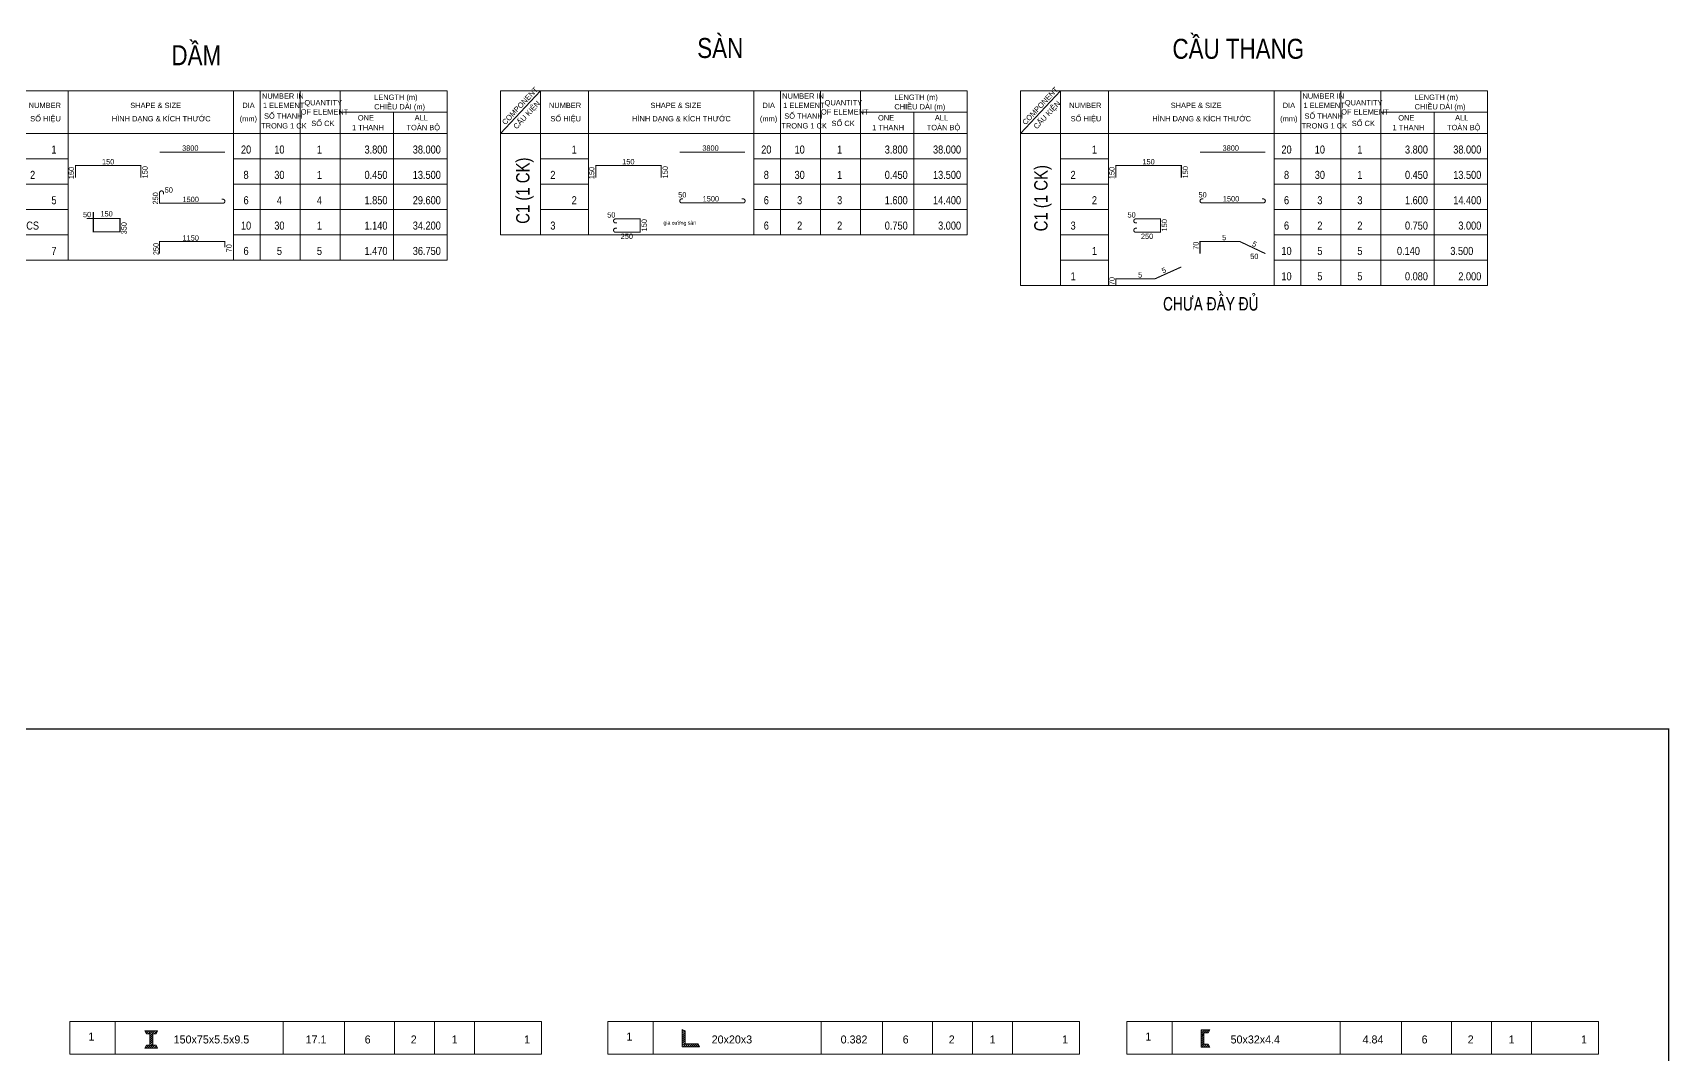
# Model space of a CAD drawing. Header units: millimetres. Extents: x 925681 to 1410834, y 71669 to 296428.
# Drawn here: x 1226654 to 1287997, y 216290 to 254568 of the extents above; entities that cross this region are included whole.
import ezdxf
from ezdxf.enums import TextEntityAlignment as Align

# ---------------------------------------------------------------- set-up
doc = ezdxf.new("R2010")
doc.units = ezdxf.units.MM
doc.header["$LTSCALE"] = 100
for name, color, linetype, lineweight in [('Ap0001_Statistic', 161, 'Continuous', 15), ('Ap0203_T', 243, 'Continuous', 35), ('Ap0310_PSS', 130, 'Continuous', 18), ('Ap0311_H', 8, 'Continuous', 15), ('Ap0314_Kh', 253, 'Continuous', 15), ('Ap0315_FL', 145, 'Continuous', 13)]:
    doc.layers.add(name, color=color, linetype=linetype, lineweight=lineweight)
doc.layers.add('THONGKE', color=161, linetype='Continuous')
doc.styles.add('Ap_text ghi chu', font='1.shx', dxfattribs={"width": 0.8, "height": 250})
doc.styles.add('Ap_text tieu de', font='')
doc.styles.add('Ap_Vni-helve', font='', dxfattribs={"width": 0.8, "height": 1})
doc.styles.add('RomanS', font='1.shx')
doc.styles.add('VN', font='')
doc.styles.get('Ap_text tieu de').set_extended_font_data('VNI-Helve-Condense')
doc.styles.get('Ap_Vni-helve').set_extended_font_data('VNI-Helve')
doc.styles.get('VN').set_extended_font_data('VNI-Helve-Condense')

# ---------------------------------------------------------------- blocks, each defined once
blk = doc.blocks.new('*U974')
at = {"const_width": 40}
blk.add_lwpolyline([(6725, -700), (9175, -700)], dxfattribs=at)
at = {"layer": 'Ap0310_PSS'}
for p, q in [((0, 0), (0, -950)), ((1500, -950), (1500, 0)), ((1500, 0), (1500, -950)), ((3300, -950), (3300, 0)), ((9500, -950), (9500, 0)), ((10500, -950), (10500, 0)), ((12000, -950), (12000, 0)), ((13500, -950), (13500, 0)), ((15500, -950), (15500, 0)), ((17500, 0), (17500, -950))]:
    blk.add_line(p, q, dxfattribs=at)
at = {"layer": 'Ap0311_H'}
for p, q in [((1500, -950), (3300, -950)), ((9500, -950), (17500, -950))]:
    blk.add_line(p, q, dxfattribs=at)
at = {"style": 'VN'}
blk.add_attdef('SHT', text='', height=300, dxfattribs=at).set_placement((2768, -750), align=Align.CENTER)
at = {"style": 'RomanS', "flags": 8}
blk.add_attdef('D1', text='', height=200, rotation=360, dxfattribs=at).set_placement((7877, -545), align=Align.MIDDLE)
at = {"style": 'VN', "flags": 8}
for tag, p in [('PHI', (9968, -750)), ('SOTHANH', (11218, -750)), ('TST', (12718, -750))]:
    blk.add_attdef(tag, text='', height=300, dxfattribs=at).set_placement(p, align=Align.CENTER)
for tag, p in [('L', (15268, -750)), ('LTONG', (17268, -750))]:
    blk.add_attdef(tag, text='', height=300, dxfattribs=at).set_placement(p, align=Align.RIGHT)
blk = doc.blocks.new('*U989')
at = {"const_width": 40}
blk.add_lwpolyline([(6025, -700), (6025, -250), (3575, -250), (3575, -700)], dxfattribs=at)
at = {"layer": 'Ap0310_PSS'}
for p, q in [((0, 0), (0, -950)), ((1500, -950), (1500, 0)), ((1500, 0), (1500, -950)), ((3300, -950), (3300, 0)), ((9500, -950), (9500, 0)), ((10500, -950), (10500, 0)), ((12000, -950), (12000, 0)), ((13500, -950), (13500, 0)), ((15500, -950), (15500, 0)), ((17500, 0), (17500, -950))]:
    blk.add_line(p, q, dxfattribs=at)
at = {"layer": 'Ap0311_H'}
for p, q in [((1500, -950), (3300, -950)), ((9500, -950), (17500, -950))]:
    blk.add_line(p, q, dxfattribs=at)
at = {"style": 'VN'}
blk.add_attdef('SHT', text='', height=300, dxfattribs=at).set_placement((1968, -750), align=Align.CENTER)
at = {"style": 'RomanS'}
for tag, p in [('D1', (3420, -529)), ('D3', (6179, -500))]:
    blk.add_attdef(tag, text='', height=200, rotation=90, dxfattribs=at).set_placement(p, align=Align.MIDDLE)
blk.add_attdef('D2', text='', height=200, dxfattribs=at).set_placement((4798, -107), align=Align.MIDDLE)
at = {"style": 'VN', "flags": 8}
for tag, p in [('PHI', (9968, -750)), ('SOTHANH', (11218, -750)), ('TST', (12718, -750))]:
    blk.add_attdef(tag, text='', height=300, dxfattribs=at).set_placement(p, align=Align.CENTER)
for tag, p in [('L', (15268, -750)), ('LTONG', (17268, -750))]:
    blk.add_attdef(tag, text='', height=300, dxfattribs=at).set_placement(p, align=Align.RIGHT)
blk = doc.blocks.new('TENCOT')
at = {"layer": 'THONGKE', "color": 2, "style": 'Ap_Vni-helve', "width": 0.8, "flags": 8}
blk.add_attdef('TEXTCOLUMN', text='', height=500, rotation=90, dxfattribs=at).set_placement((4465, -1423), align=Align.CENTER)
blk = doc.blocks.new('*U972')
at = {"const_width": 40}
blk.add_lwpolyline([(6850, -550), (6800, -550, 1), (6800, -700), (9100, -700, 1), (9100, -550), (9050, -550)], format="xyb", dxfattribs=at)
at = {"layer": 'Ap0310_PSS'}
for p, q in [((0, 0), (0, -950)), ((1500, -950), (1500, 0)), ((1500, 0), (1500, -950)), ((3300, -950), (3300, 0)), ((9500, -950), (9500, 0)), ((10500, -950), (10500, 0)), ((12000, -950), (12000, 0)), ((13500, -950), (13500, 0)), ((15500, -950), (15500, 0)), ((17500, 0), (17500, -950))]:
    blk.add_line(p, q, dxfattribs=at)
at = {"layer": 'Ap0311_H'}
for p, q in [((1500, -950), (3300, -950)), ((9500, -950), (17500, -950))]:
    blk.add_line(p, q, dxfattribs=at)
at = {"style": 'VN'}
blk.add_attdef('SHT', text='', height=300, dxfattribs=at).set_placement((2768, -750), align=Align.CENTER)
at = {"style": 'RomanS'}
for tag, p in [('M', (6821, -395)), ('D1', (7890, -545))]:
    blk.add_attdef(tag, text='', height=200, rotation=360, dxfattribs=at).set_placement(p, align=Align.MIDDLE)
at = {"style": 'VN', "flags": 8}
for tag, p in [('PHI', (9968, -750)), ('SOTHANH', (11218, -750)), ('TST', (12718, -750))]:
    blk.add_attdef(tag, text='', height=300, dxfattribs=at).set_placement(p, align=Align.CENTER)
for tag, p in [('L', (15268, -750)), ('LTONG', (17268, -750))]:
    blk.add_attdef(tag, text='', height=300, dxfattribs=at).set_placement(p, align=Align.RIGHT)
blk = doc.blocks.new('*U1000')
at = {"const_width": 40}
blk.add_lwpolyline([(4368, -700), (4318, -700, 1), (4318, -850), (5243, -850), (5243, -350), (4318, -350, 1), (4318, -500), (4368, -500)], format="xyb", dxfattribs=at)
at = {"layer": 'Ap0310_PSS'}
for p, q in [((0, 0), (0, -950)), ((1500, -950), (1500, 0)), ((1500, 0), (1500, -950)), ((3300, -950), (3300, 0)), ((9500, -950), (9500, 0)), ((10500, -950), (10500, 0)), ((12000, -950), (12000, 0)), ((13500, -950), (13500, 0)), ((15500, -950), (15500, 0)), ((17500, 0), (17500, -950))]:
    blk.add_line(p, q, dxfattribs=at)
at = {"layer": 'Ap0311_H'}
for p, q in [((1500, -950), (3300, -950)), ((9500, -950), (17500, -950))]:
    blk.add_line(p, q, dxfattribs=at)
at = {"style": 'VN'}
blk.add_attdef('SHT', text='', height=300, dxfattribs=at).set_placement((1968, -750), align=Align.CENTER)
at = {"style": 'RomanS'}
blk.add_attdef('M', text='', height=200, dxfattribs=at).set_placement((4314, -300), align=Align.RIGHT)
at = {"style": 'RomanS', "flags": 1}
blk.add_attdef('F1', text='', height=200, dxfattribs=at).set_placement((4741, -202), align=Align.MIDDLE)
at = {"style": 'RomanS'}
blk.add_attdef('D2', text='', height=200, rotation=90, dxfattribs=at).set_placement((5391, -586), align=Align.MIDDLE)
at = {"style": 'VN', "flags": 8}
for tag, p in [('PHI', (9968, -750)), ('SOTHANH', (11218, -750)), ('TST', (12718, -750))]:
    blk.add_attdef(tag, text='', height=300, dxfattribs=at).set_placement(p, align=Align.CENTER)
for tag, p in [('L', (15268, -750)), ('LTONG', (17268, -750))]:
    blk.add_attdef(tag, text='', height=300, dxfattribs=at).set_placement(p, align=Align.RIGHT)
at = {"style": 'RomanS'}
blk.add_attdef('D1', text='', height=200, dxfattribs=at).set_placement((4741, -1001), align=Align.MIDDLE)
blk = doc.blocks.new('*U976')
blk.add_lwpolyline([(6875, -375, 40, 40, 0), (6875, -325, 40, 40, 1), (6725, -325, 40, 40, 0), (6725, -713, 40, 40, 0), (9050, -713, 40, 40, 0), (9100, -713, 40, 40, 1), (9100, -563, 40, 40, 0), (9050, -563, 0, 0, 0)], format="xyseb")
at = {"layer": 'Ap0310_PSS'}
for p, q in [((0, 0), (0, -950)), ((1500, -950), (1500, 0)), ((1500, 0), (1500, -950)), ((3300, -950), (3300, 0)), ((9500, -950), (9500, 0)), ((10500, -950), (10500, 0)), ((12000, -950), (12000, 0)), ((13500, -950), (13500, 0)), ((15500, -950), (15500, 0)), ((17500, 0), (17500, -950))]:
    blk.add_line(p, q, dxfattribs=at)
at = {"layer": 'Ap0311_H'}
for p, q in [((1500, -950), (3300, -950)), ((9500, -950), (17500, -950))]:
    blk.add_line(p, q, dxfattribs=at)
at = {"style": 'VN'}
blk.add_attdef('SHT', text='', height=300, dxfattribs=at).set_placement((2768, -750), align=Align.CENTER)
at = {"style": 'RomanS'}
blk.add_attdef('D1', text='', height=200, rotation=90, dxfattribs=at).set_placement((6572, -529), align=Align.MIDDLE)
for tag, p in [('M', (7071, -217)), ('D2', (7893, -569))]:
    blk.add_attdef(tag, text='', height=200, dxfattribs=at).set_placement(p, align=Align.MIDDLE)
at = {"style": 'VN', "flags": 8}
for tag, p in [('PHI', (9968, -750)), ('SOTHANH', (11218, -750)), ('TST', (12718, -750))]:
    blk.add_attdef(tag, text='', height=300, dxfattribs=at).set_placement(p, align=Align.CENTER)
for tag, p in [('L', (15268, -750)), ('LTONG', (17268, -750))]:
    blk.add_attdef(tag, text='', height=300, dxfattribs=at).set_placement(p, align=Align.RIGHT)
blk = doc.blocks.new('*U999')
at = {"const_width": 40}
blk.add_lwpolyline([(3993, -335), (5243, -335), (5243, -835), (4243, -835), (4243, -85)], dxfattribs=at)
at = {"layer": 'Ap0310_PSS'}
for p, q in [((0, 0), (0, -950)), ((1500, -950), (1500, 0)), ((1500, 0), (1500, -950)), ((3300, -950), (3300, 0)), ((9500, -950), (9500, 0)), ((10500, -950), (10500, 0)), ((12000, -950), (12000, 0)), ((13500, -950), (13500, 0)), ((15500, -950), (15500, 0)), ((17500, 0), (17500, -950))]:
    blk.add_line(p, q, dxfattribs=at)
at = {"layer": 'Ap0311_H'}
for p, q in [((1500, -950), (3300, -950)), ((9500, -950), (17500, -950))]:
    blk.add_line(p, q, dxfattribs=at)
at = {"style": 'VN'}
blk.add_attdef('SHT', text='', height=300, dxfattribs=at).set_placement((1968, -750), align=Align.CENTER)
at = {"style": 'RomanS'}
blk.add_attdef('M', text='', height=200, dxfattribs=at).set_placement((4163, -285), align=Align.RIGHT)
at = {"style": 'RomanS', "flags": 1}
blk.add_attdef('F2', text='', height=200, rotation=90, dxfattribs=at).set_placement((4099, -714), align=Align.MIDDLE)
at = {"style": 'RomanS'}
blk.add_attdef('D1', text='', height=200, dxfattribs=at).set_placement((4741, -158), align=Align.MIDDLE)
blk.add_attdef('D2', text='', height=200, rotation=90, dxfattribs=at).set_placement((5391, -700), align=Align.MIDDLE)
at = {"style": 'VN', "flags": 8}
for tag, p in [('PHI', (9968, -750)), ('SOTHANH', (11218, -750)), ('TST', (12718, -750))]:
    blk.add_attdef(tag, text='', height=300, dxfattribs=at).set_placement(p, align=Align.CENTER)
for tag, p in [('L', (15268, -750)), ('LTONG', (17268, -750))]:
    blk.add_attdef(tag, text='', height=300, dxfattribs=at).set_placement(p, align=Align.RIGHT)
blk = doc.blocks.new('*U991')
at = {"const_width": 40}
blk.add_lwpolyline([(9175, -469), (9175, -250), (6725, -250), (6725, -700)], dxfattribs=at)
at = {"layer": 'Ap0310_PSS'}
for p, q in [((0, 0), (0, -950)), ((1500, -950), (1500, 0)), ((1500, 0), (1500, -950)), ((3300, -950), (3300, 0)), ((9500, -950), (9500, 0)), ((10500, -950), (10500, 0)), ((12000, -950), (12000, 0)), ((13500, -950), (13500, 0)), ((15500, -950), (15500, 0)), ((17500, 0), (17500, -950))]:
    blk.add_line(p, q, dxfattribs=at)
at = {"layer": 'Ap0311_H'}
for p, q in [((1500, -950), (3300, -950)), ((9500, -950), (17500, -950))]:
    blk.add_line(p, q, dxfattribs=at)
at = {"style": 'VN'}
blk.add_attdef('SHT', text='', height=300, dxfattribs=at).set_placement((2768, -750), align=Align.CENTER)
at = {"style": 'RomanS'}
for tag, p in [('D1', (6593, -529)), ('D3', (9331, -500))]:
    blk.add_attdef(tag, text='', height=200, rotation=90, dxfattribs=at).set_placement(p, align=Align.MIDDLE)
blk.add_attdef('D2', text='', height=200, dxfattribs=at).set_placement((7893, -112), align=Align.MIDDLE)
at = {"style": 'VN', "flags": 8}
for tag, p in [('PHI', (9968, -750)), ('SOTHANH', (11218, -750)), ('TST', (12718, -750))]:
    blk.add_attdef(tag, text='', height=300, dxfattribs=at).set_placement(p, align=Align.CENTER)
for tag, p in [('L', (15268, -750)), ('LTONG', (17268, -750))]:
    blk.add_attdef(tag, text='', height=300, dxfattribs=at).set_placement(p, align=Align.RIGHT)
blk = doc.blocks.new('*U969')
at = {"const_width": 40}
blk.add_lwpolyline([(9175, -700), (8225, -250), (6725, -250), (6725, -700)], dxfattribs=at)
at = {"layer": 'Ap0310_PSS'}
for p, q in [((0, 0), (0, -950)), ((1500, -950), (1500, 0)), ((1500, 0), (1500, -950)), ((3300, -950), (3300, 0)), ((9500, -950), (9500, 0)), ((10500, -950), (10500, 0)), ((12000, -950), (12000, 0)), ((13500, -950), (13500, 0)), ((15500, -950), (15500, 0)), ((17500, 0), (17500, -950))]:
    blk.add_line(p, q, dxfattribs=at)
at = {"layer": 'Ap0311_H'}
for p, q in [((1500, -950), (3300, -950)), ((9500, -950), (17500, -950))]:
    blk.add_line(p, q, dxfattribs=at)
at = {"style": 'RomanS'}
for tag, p in [('D2', (7631, -100)), ('M', (8762, -803))]:
    blk.add_attdef(tag, text='', height=200, dxfattribs=at).set_placement(p, align=Align.MIDDLE)
at = {"style": 'VN'}
blk.add_attdef('SHT', text='', height=300, dxfattribs=at).set_placement((2768, -750), align=Align.CENTER)
at = {"style": 'RomanS'}
for tag, rotation, p in [('D1', 90, (6572, -403)), ('D3', 333.43495, (8767, -346))]:
    blk.add_attdef(tag, text='', height=200, rotation=rotation, dxfattribs=at).set_placement(p, align=Align.MIDDLE)
at = {"style": 'VN', "flags": 8}
for tag, p in [('PHI', (9968, -750)), ('SOTHANH', (11218, -750)), ('TST', (12718, -750))]:
    blk.add_attdef(tag, text='', height=300, dxfattribs=at).set_placement(p, align=Align.CENTER)
for tag, p in [('L', (14968, -750)), ('LTONG', (16968, -750))]:
    blk.add_attdef(tag, text='', height=300, dxfattribs=at).set_placement(p, align=Align.RIGHT)
blk = doc.blocks.new('*U1006')
at = {"const_width": 40}
blk.add_lwpolyline([(6025, -250), (5025, -700), (3575, -700), (3575, -950)], dxfattribs=at)
at = {"layer": 'Ap0310_PSS'}
for p, q in [((0, 0), (0, -950)), ((1500, -950), (1500, 0)), ((1500, 0), (1500, -950)), ((3300, -950), (3300, 0)), ((9500, -950), (9500, 0)), ((10500, -950), (10500, 0)), ((12000, -950), (12000, 0)), ((13500, -950), (13500, 0)), ((15500, -950), (15500, 0)), ((17500, 0), (17500, -950))]:
    blk.add_line(p, q, dxfattribs=at)
at = {"layer": 'Ap0311_H'}
for p, q in [((1500, -950), (3300, -950)), ((9500, -950), (17500, -950))]:
    blk.add_line(p, q, dxfattribs=at)
at = {"style": 'VN'}
blk.add_attdef('SHT', text='', height=300, dxfattribs=at).set_placement((1968, -750), align=Align.CENTER)
at = {"style": 'RomanS'}
blk.add_attdef('D2', text='', height=200, dxfattribs=at).set_placement((4481, -550), align=Align.MIDDLE)
for tag, rotation, p in [('D3', 24.22775, (5373, -376)), ('D1', 90, (3422, -779))]:
    blk.add_attdef(tag, text='', height=200, rotation=rotation, dxfattribs=at).set_placement(p, align=Align.MIDDLE)
at = {"style": 'VN', "flags": 8}
for tag, p in [('PHI', (9968, -750)), ('SOTHANH', (11218, -750)), ('TST', (12718, -750))]:
    blk.add_attdef(tag, text='', height=300, dxfattribs=at).set_placement(p, align=Align.CENTER)
for tag, p in [('L', (15268, -750)), ('LTONG', (17268, -750))]:
    blk.add_attdef(tag, text='', height=300, dxfattribs=at).set_placement(p, align=Align.RIGHT)
blk = doc.blocks.new('COC')
at = {"layer": 'Ap0310_PSS'}
for p, q in [((0, 1600), (17500, 1600)), ((0, 1600), (0, 0)), ((1500, 1600), (1500, 0)), ((3300, 1600), (3300, 0)), ((9500, 1600), (9500, 0)), ((10500, 1600), (10500, 0)), ((12000, 1600), (12000, 0)), ((13500, 1600), (13500, 0)), ((17500, 1600), (17500, 0)), ((13500, 800), (17500, 800)), ((15500, 800), (15500, 0)), ((0, 0), (17500, 0))]:
    blk.add_line(p, q, dxfattribs=at)
at = {"layer": 'Ap0315_FL'}
blk.add_line((1500, 1600), (0, 0), dxfattribs=at)
at = {"layer": 'Ap0203_T', "style": 'Ap_Vni-helve', "width": 0.8}
for s, p in [('COMPONENT', (186, 305)), ('CAÁU KIEÄN', (610, 149))]:
    blk.add_text(s, height=200, rotation=46.84761, dxfattribs=at).set_placement(p)
for s, p in [('NUMBER IN ', (10565, 1305)), ('QUANTITY', (12154, 1055)), ('LENGTH (m)', (14769, 1260)), ('NUMBER', (1820, 955)), ('SOÁ HIEÄU', (1877, 455)), ('HÌNH DAÏNG & KÍCH THÖÔÙC', (4936, 455)), ('SHAPE & SIZE', (5626, 955)), ('(mm)', (9728, 455)), ('DIA', (9826, 955)), (' 1 ELEMENT', (10524, 955)), ('SOÁ THANH ', (10642, 556)), (' OF ELEMENT', (11939, 712)), ('ONE', (14157, 489)), ('CHIEÀU DAØI (m)', (14769, 903)), ('ALL', (16287, 489)), (' TRONG 1 CK ', (10456, 189)), ('SOÁ CK', (12413, 279)), ('1 THANH', (13940, 125)), ('TOAØN BOÄ', (15982, 125))]:
    blk.add_text(s, height=200, dxfattribs=at).set_placement(p)
blk = doc.blocks.new('khung thong ke')
at = {"layer": 'Ap0310_PSS'}
for p, q in [((0, -1222), (0, 0)), ((1700, -1222), (1700, 0)), ((8000, -1222), (8000, 0)), ((10296, -1222), (10296, 0)), ((12175, -1222), (12175, 0)), ((13675, -1222), (13675, 0)), ((15175, -1222), (15175, 0)), ((17684, 0), (17684, -1222))]:
    blk.add_line(p, q, dxfattribs=at)
at = {"layer": 'Ap0311_H'}
blk.add_line((0, -1222), (17684, -1222), dxfattribs=at)

msp = doc.modelspace()

# ---------------------------------------------------------------- hatches: boundary and pattern name
at = {"layer": 'Ap0001_Statistic'}
h = msp.add_hatch(dxfattribs=at)
h.set_pattern_fill('ANSI31', color=8, scale=433.070866, style=0)
h.set_pattern_definition([(45, (1223551.994, 191261.04), (-38.27842, 38.27842), [])])
h.paths.add_polyline_path([(1231043.8, 216625.4), (1230913.9, 216625.4), (1230859.8, 216517.1), (1231336.1, 216517.1), (1231282, 216625.4), (1231152.1, 216625.4), (1231152.1, 217058.4), (1231282, 217058.4), (1231336.1, 217166.7), (1230859.8, 217166.7), (1230913.9, 217058.4), (1231043.8, 217058.4)])
h = msp.add_hatch(dxfattribs=at)
h.set_pattern_fill('ANSI31', color=8, scale=433.070866, style=0)
h.set_pattern_definition([(45, (1243720.42, 186986), (-38.27842, 38.27842), [])])
h.paths.add_polyline_path([(1250995.7, 217222.4), (1250995.7, 216572.8), (1251645.3, 216572.8), (1251591.2, 216681), (1251104, 216681), (1251104, 217168.2)])
h = msp.add_hatch(dxfattribs=at)
h.set_pattern_fill('ANSI31', color=8, scale=433.070866, style=0)
h.set_pattern_definition([(45, (1263172.34, 188052.466), (-38.27842, 38.27842), [])])
h.paths.add_polyline_path([(1270447.6, 217206.2), (1270772.4, 217206.2), (1270718.3, 217097.9), (1270555.9, 217097.9), (1270555.9, 216664.8), (1270718.3, 216664.8), (1270772.4, 216556.6), (1270447.6, 216556.6)])

# ---------------------------------------------------------------- linework, layer by layer
for p, q in [((1228041.3, 217512.1), (1245725.3, 217512.1)), ((1248207.2, 217512.1), (1265891.2, 217512.1)), ((1267659.2, 217512.1), (1285343.2, 217512.1))]:
    msp.add_line(p, q, dxfattribs=at)
at = {"layer": 'Ap0001_Statistic', "color": 3}
for points in [[(1231043.8, 216625.4), (1230913.9, 216625.4), (1230859.8, 216517.1), (1231336.1, 216517.1), (1231282, 216625.4), (1231152.1, 216625.4), (1231152.1, 217058.4), (1231282, 217058.4), (1231336.1, 217166.7), (1230859.8, 217166.7), (1230913.9, 217058.4), (1231043.8, 217058.4)], [(1270447.6, 217206.2), (1270772.4, 217206.2), (1270718.3, 217097.9), (1270555.9, 217097.9), (1270555.9, 216664.8), (1270718.3, 216664.8), (1270772.4, 216556.6), (1270447.6, 216556.6)]]:
    msp.add_lwpolyline(points, close=True, dxfattribs=at)
msp.add_lwpolyline([(1250995.7, 217222.4), (1250995.7, 216572.8), (1251645.3, 216572.8), (1251591.2, 216681), (1251104, 216681), (1251104, 217168.2), (1250995.7, 217222.4)], dxfattribs=at)
at = {"layer": 'Ap0310_PSS'}
for p, q in [((1261682.5, 246991.4), (1244182.5, 246991.4)), ((1242182.5, 246041.4), (1224682.5, 246041.4)), ((1281182.5, 245091.4), (1263682.5, 245091.4))]:
    msp.add_line(p, q, dxfattribs=at)
at = {"layer": 'Defpoints', "const_width": 50}
msp.add_lwpolyline([(925706.5, 228472.4), (1287972.4, 228472.4), (1287972.4, 175270.1), (925706.5, 175270.1)], close=True, dxfattribs=at)

# ---------------------------------------------------------------- block references
at = {"color": 3, "lineweight": 80}
ref = msp.add_blockref('TENCOT', (1240809.5, 250073.1), dxfattribs=at)
ref.add_attrib('TEXTCOLUMN', 'C1 (1 CK)', dxfattribs={"layer": 'THONGKE', "color": 2, "height": 500, "rotation": 90, "style": 'Ap_Vni-helve', "width": 0.8}).set_placement((1245274.8, 248649.6), align=Align.CENTER)
ref = msp.add_blockref('TENCOT', (1260227.8, 249790.8), dxfattribs=at)
ref.add_attrib('TEXTCOLUMN', 'C1 (1 CK)', dxfattribs={"layer": 'THONGKE', "color": 2, "height": 500, "rotation": 90, "style": 'Ap_Vni-helve', "width": 0.8}).set_placement((1264693.1, 248367.3), align=Align.CENTER)
at = {"layer": 'Ap0001_Statistic', "lineweight": 80}
ref = msp.add_blockref('*U974', (1224682.5, 250791.4), dxfattribs=at)
ref.add_attrib('D1', '3800', dxfattribs={"layer": '0', "height": 200, "rotation": 360, "style": 'RomanS'}).set_placement((1232559.7, 250246.2), align=Align.MIDDLE)
ref.add_attrib('SHT', '1', dxfattribs={"layer": '0', "height": 300, "style": 'VN'}).set_placement((1227451, 250041.4), align=Align.CENTER)
ref.add_attrib('SOTHANH', '10', dxfattribs={"layer": '0', "height": 300, "style": 'VN'}).set_placement((1235901, 250041.4), align=Align.CENTER)
ref.add_attrib('PHI', '20', dxfattribs={"layer": '0', "height": 300, "style": 'VN'}).set_placement((1234651, 250041.4), align=Align.CENTER)
ref.add_attrib('TST', '1', dxfattribs={"layer": '0', "height": 300, "style": 'VN'}).set_placement((1237401, 250041.4), align=Align.CENTER)
ref.add_attrib('L', '3.800', dxfattribs={"layer": '0', "height": 300, "style": 'VN'}).set_placement((1239951, 250041.4), align=Align.RIGHT)
ref.add_attrib('LTONG', '38.000', dxfattribs={"layer": '0', "height": 300, "style": 'VN'}).set_placement((1241951, 250041.4), align=Align.RIGHT)
ref = msp.add_blockref('*U974', (1244182.5, 250791.4), dxfattribs=at)
ref.add_attrib('D1', '3800', dxfattribs={"layer": '0', "height": 200, "rotation": 360, "style": 'RomanS'}).set_placement((1252059.7, 250246.2), align=Align.MIDDLE)
ref.add_attrib('SHT', '1', dxfattribs={"layer": '0', "height": 300, "style": 'VN'}).set_placement((1246951, 250041.4), align=Align.CENTER)
ref.add_attrib('SOTHANH', '10', dxfattribs={"layer": '0', "height": 300, "style": 'VN'}).set_placement((1255401, 250041.4), align=Align.CENTER)
ref.add_attrib('PHI', '20', dxfattribs={"layer": '0', "height": 300, "style": 'VN'}).set_placement((1254151, 250041.4), align=Align.CENTER)
ref.add_attrib('TST', '1', dxfattribs={"layer": '0', "height": 300, "style": 'VN'}).set_placement((1256901, 250041.4), align=Align.CENTER)
ref.add_attrib('L', '3.800', dxfattribs={"layer": '0', "height": 300, "style": 'VN'}).set_placement((1259451, 250041.4), align=Align.RIGHT)
ref.add_attrib('LTONG', '38.000', dxfattribs={"layer": '0', "height": 300, "style": 'VN'}).set_placement((1261451, 250041.4), align=Align.RIGHT)
ref = msp.add_blockref('*U974', (1263682.5, 250791.4), dxfattribs=at)
ref.add_attrib('D1', '3800', dxfattribs={"layer": '0', "height": 200, "rotation": 360, "style": 'RomanS'}).set_placement((1271559.7, 250246.2), align=Align.MIDDLE)
ref.add_attrib('SHT', '1', dxfattribs={"layer": '0', "height": 300, "style": 'VN'}).set_placement((1266451, 250041.4), align=Align.CENTER)
ref.add_attrib('SOTHANH', '10', dxfattribs={"layer": '0', "height": 300, "style": 'VN'}).set_placement((1274901, 250041.4), align=Align.CENTER)
ref.add_attrib('PHI', '20', dxfattribs={"layer": '0', "height": 300, "style": 'VN'}).set_placement((1273651, 250041.4), align=Align.CENTER)
ref.add_attrib('TST', '1', dxfattribs={"layer": '0', "height": 300, "style": 'VN'}).set_placement((1276401, 250041.4), align=Align.CENTER)
ref.add_attrib('L', '3.800', dxfattribs={"layer": '0', "height": 300, "style": 'VN'}).set_placement((1278951, 250041.4), align=Align.RIGHT)
ref.add_attrib('LTONG', '38.000', dxfattribs={"layer": '0', "height": 300, "style": 'VN'}).set_placement((1280951, 250041.4), align=Align.RIGHT)
ref = msp.add_blockref('*U989', (1224682.5, 249841.4), dxfattribs=at)
ref.add_attrib('D1', '150', dxfattribs={"layer": '0', "height": 200, "rotation": 90, "style": 'RomanS'}).set_placement((1228102.5, 249312.8), align=Align.MIDDLE)
ref.add_attrib('D2', '150', dxfattribs={"layer": '0', "height": 200, "style": 'RomanS'}).set_placement((1229480.6, 249734.4), align=Align.MIDDLE)
ref.add_attrib('D3', '150', dxfattribs={"layer": '0', "height": 200, "rotation": 90, "style": 'RomanS'}).set_placement((1230861.3, 249341.4), align=Align.MIDDLE)
ref.add_attrib('SHT', '2', dxfattribs={"layer": '0', "height": 300, "style": 'VN'}).set_placement((1226651, 249091.4), align=Align.CENTER)
ref.add_attrib('SOTHANH', '30', dxfattribs={"layer": '0', "height": 300, "style": 'VN'}).set_placement((1235901, 249091.4), align=Align.CENTER)
ref.add_attrib('PHI', '8', dxfattribs={"layer": '0', "height": 300, "style": 'VN'}).set_placement((1234651, 249091.4), align=Align.CENTER)
ref.add_attrib('TST', '1', dxfattribs={"layer": '0', "height": 300, "style": 'VN'}).set_placement((1237401, 249091.4), align=Align.CENTER)
ref.add_attrib('L', '0.450', dxfattribs={"layer": '0', "height": 300, "style": 'VN'}).set_placement((1239951, 249091.4), align=Align.RIGHT)
ref.add_attrib('LTONG', '13.500', dxfattribs={"layer": '0', "height": 300, "style": 'VN'}).set_placement((1241951, 249091.4), align=Align.RIGHT)
ref = msp.add_blockref('*U989', (1244182.5, 249841.4), dxfattribs=at)
ref.add_attrib('D1', '150', dxfattribs={"layer": '0', "height": 200, "rotation": 90, "style": 'RomanS'}).set_placement((1247602.5, 249312.8), align=Align.MIDDLE)
ref.add_attrib('D2', '150', dxfattribs={"layer": '0', "height": 200, "style": 'RomanS'}).set_placement((1248980.6, 249734.4), align=Align.MIDDLE)
ref.add_attrib('D3', '150', dxfattribs={"layer": '0', "height": 200, "rotation": 90, "style": 'RomanS'}).set_placement((1250361.3, 249341.4), align=Align.MIDDLE)
ref.add_attrib('SHT', '2', dxfattribs={"layer": '0', "height": 300, "style": 'VN'}).set_placement((1246151, 249091.4), align=Align.CENTER)
ref.add_attrib('SOTHANH', '30', dxfattribs={"layer": '0', "height": 300, "style": 'VN'}).set_placement((1255401, 249091.4), align=Align.CENTER)
ref.add_attrib('PHI', '8', dxfattribs={"layer": '0', "height": 300, "style": 'VN'}).set_placement((1254151, 249091.4), align=Align.CENTER)
ref.add_attrib('TST', '1', dxfattribs={"layer": '0', "height": 300, "style": 'VN'}).set_placement((1256901, 249091.4), align=Align.CENTER)
ref.add_attrib('L', '0.450', dxfattribs={"layer": '0', "height": 300, "style": 'VN'}).set_placement((1259451, 249091.4), align=Align.RIGHT)
ref.add_attrib('LTONG', '13.500', dxfattribs={"layer": '0', "height": 300, "style": 'VN'}).set_placement((1261451, 249091.4), align=Align.RIGHT)
ref = msp.add_blockref('*U989', (1263682.5, 249841.4), dxfattribs=at)
ref.add_attrib('D1', '150', dxfattribs={"layer": '0', "height": 200, "rotation": 90, "style": 'RomanS'}).set_placement((1267102.5, 249312.8), align=Align.MIDDLE)
ref.add_attrib('D2', '150', dxfattribs={"layer": '0', "height": 200, "style": 'RomanS'}).set_placement((1268480.6, 249734.4), align=Align.MIDDLE)
ref.add_attrib('D3', '150', dxfattribs={"layer": '0', "height": 200, "rotation": 90, "style": 'RomanS'}).set_placement((1269861.3, 249341.4), align=Align.MIDDLE)
ref.add_attrib('SHT', '2', dxfattribs={"layer": '0', "height": 300, "style": 'VN'}).set_placement((1265651, 249091.4), align=Align.CENTER)
ref.add_attrib('SOTHANH', '30', dxfattribs={"layer": '0', "height": 300, "style": 'VN'}).set_placement((1274901, 249091.4), align=Align.CENTER)
ref.add_attrib('PHI', '8', dxfattribs={"layer": '0', "height": 300, "style": 'VN'}).set_placement((1273651, 249091.4), align=Align.CENTER)
ref.add_attrib('TST', '1', dxfattribs={"layer": '0', "height": 300, "style": 'VN'}).set_placement((1276401, 249091.4), align=Align.CENTER)
ref.add_attrib('L', '0.450', dxfattribs={"layer": '0', "height": 300, "style": 'VN'}).set_placement((1278951, 249091.4), align=Align.RIGHT)
ref.add_attrib('LTONG', '13.500', dxfattribs={"layer": '0', "height": 300, "style": 'VN'}).set_placement((1280951, 249091.4), align=Align.RIGHT)
ref = msp.add_blockref('*U976', (1224682.5, 248891.4), dxfattribs=at)
ref.add_attrib('D1', '250', dxfattribs={"layer": '0', "height": 200, "rotation": 90, "style": 'RomanS', "flags": 8}).set_placement((1231254.8, 248362.8), align=Align.MIDDLE)
ref.add_attrib('D2', '1500', dxfattribs={"layer": '0', "height": 200, "style": 'RomanS', "flags": 8}).set_placement((1232576, 248322.1), align=Align.MIDDLE)
ref.add_attrib('SHT', '5', dxfattribs={"layer": '0', "height": 300, "style": 'VN'}).set_placement((1227451, 248141.4), align=Align.CENTER)
ref.add_attrib('PHI', '6', dxfattribs={"layer": '0', "height": 300, "style": 'VN', "flags": 8}).set_placement((1234651, 248141.4), align=Align.CENTER)
ref.add_attrib('SOTHANH', '4', dxfattribs={"layer": '0', "height": 300, "style": 'VN', "flags": 8}).set_placement((1235901, 248141.4), align=Align.CENTER)
ref.add_attrib('TST', '4', dxfattribs={"layer": '0', "height": 300, "style": 'VN', "flags": 8}).set_placement((1237401, 248141.4), align=Align.CENTER)
ref.add_attrib('L', '1.850', dxfattribs={"layer": '0', "height": 300, "style": 'VN', "flags": 8}).set_placement((1239951, 248141.4), align=Align.RIGHT)
ref.add_attrib('LTONG', '29.600', dxfattribs={"layer": '0', "height": 300, "style": 'VN', "flags": 8}).set_placement((1241951, 248141.4), align=Align.RIGHT)
ref.add_attrib('M', '50', dxfattribs={"layer": '0', "height": 200, "style": 'RomanS'}).set_placement((1231753.9, 248674), align=Align.MIDDLE)
ref = msp.add_blockref('*U972', (1244182.5, 248891.4), dxfattribs=at)
ref.add_attrib('D1', '1500', dxfattribs={"layer": '0', "height": 200, "rotation": 360, "style": 'RomanS', "flags": 8}).set_placement((1252072.2, 248346.2), align=Align.MIDDLE)
ref.add_attrib('M', '50', dxfattribs={"layer": '0', "height": 200, "rotation": 360, "style": 'RomanS'}).set_placement((1251003.7, 248496.2), align=Align.MIDDLE)
ref.add_attrib('SHT', '2', dxfattribs={"layer": '0', "height": 300, "style": 'VN'}).set_placement((1246951, 248141.4), align=Align.CENTER)
ref.add_attrib('SOTHANH', '3', dxfattribs={"layer": '0', "height": 300, "style": 'VN', "flags": 8}).set_placement((1255401, 248141.4), align=Align.CENTER)
ref.add_attrib('PHI', '6', dxfattribs={"layer": '0', "height": 300, "style": 'VN', "flags": 8}).set_placement((1254151, 248141.4), align=Align.CENTER)
ref.add_attrib('TST', '3', dxfattribs={"layer": '0', "height": 300, "style": 'VN', "flags": 8}).set_placement((1256901, 248141.4), align=Align.CENTER)
ref.add_attrib('L', '1.600', dxfattribs={"layer": '0', "height": 300, "style": 'VN', "flags": 8}).set_placement((1259451, 248141.4), align=Align.RIGHT)
ref.add_attrib('LTONG', '14.400', dxfattribs={"layer": '0', "height": 300, "style": 'VN', "flags": 8}).set_placement((1261451, 248141.4), align=Align.RIGHT)
ref = msp.add_blockref('*U972', (1263682.5, 248891.4), dxfattribs=at)
ref.add_attrib('D1', '1500', dxfattribs={"layer": '0', "height": 200, "rotation": 360, "style": 'RomanS', "flags": 8}).set_placement((1271572.2, 248346.2), align=Align.MIDDLE)
ref.add_attrib('M', '50', dxfattribs={"layer": '0', "height": 200, "rotation": 360, "style": 'RomanS'}).set_placement((1270503.7, 248496.2), align=Align.MIDDLE)
ref.add_attrib('SHT', '2', dxfattribs={"layer": '0', "height": 300, "style": 'VN'}).set_placement((1266451, 248141.4), align=Align.CENTER)
ref.add_attrib('SOTHANH', '3', dxfattribs={"layer": '0', "height": 300, "style": 'VN', "flags": 8}).set_placement((1274901, 248141.4), align=Align.CENTER)
ref.add_attrib('PHI', '6', dxfattribs={"layer": '0', "height": 300, "style": 'VN', "flags": 8}).set_placement((1273651, 248141.4), align=Align.CENTER)
ref.add_attrib('TST', '3', dxfattribs={"layer": '0', "height": 300, "style": 'VN', "flags": 8}).set_placement((1276401, 248141.4), align=Align.CENTER)
ref.add_attrib('L', '1.600', dxfattribs={"layer": '0', "height": 300, "style": 'VN', "flags": 8}).set_placement((1278951, 248141.4), align=Align.RIGHT)
ref.add_attrib('LTONG', '14.400', dxfattribs={"layer": '0', "height": 300, "style": 'VN', "flags": 8}).set_placement((1280951, 248141.4), align=Align.RIGHT)
ref = msp.add_blockref('*U999', (1224682.5, 247941.4), dxfattribs=at)
ref.add_attrib('D1', '150', dxfattribs={"layer": '0', "height": 200, "style": 'RomanS'}).set_placement((1229423.4, 247783.2), align=Align.MIDDLE)
ref.add_attrib('D2', '350', dxfattribs={"layer": '0', "height": 200, "rotation": 90, "style": 'RomanS'}).set_placement((1230073.6, 247241.7), align=Align.MIDDLE)
ref.add_attrib('M', '50', dxfattribs={"layer": '0', "height": 200, "style": 'RomanS'}).set_placement((1228846, 247656.4), align=Align.RIGHT)
ref.add_attrib('SHT', 'CS', dxfattribs={"layer": '0', "height": 300, "style": 'VN'}).set_placement((1226651, 247191.4), align=Align.CENTER)
ref.add_attrib('SOTHANH', '30', dxfattribs={"layer": '0', "height": 300, "style": 'VN'}).set_placement((1235901, 247191.4), align=Align.CENTER)
ref.add_attrib('PHI', '10', dxfattribs={"layer": '0', "height": 300, "style": 'VN'}).set_placement((1234651, 247191.4), align=Align.CENTER)
ref.add_attrib('TST', '1', dxfattribs={"layer": '0', "height": 300, "style": 'VN'}).set_placement((1237401, 247191.4), align=Align.CENTER)
ref.add_attrib('L', '1.140', dxfattribs={"layer": '0', "height": 300, "style": 'VN'}).set_placement((1239951, 247191.4), align=Align.RIGHT)
ref.add_attrib('LTONG', '34.200', dxfattribs={"layer": '0', "height": 300, "style": 'VN'}).set_placement((1241951, 247191.4), align=Align.RIGHT)
ref = msp.add_blockref('*U1000', (1244182.5, 247941.4), dxfattribs=at)
ref.add_attrib('D1', '250', dxfattribs={"layer": '0', "height": 200, "style": 'RomanS', "flags": 8}).set_placement((1248923.4, 246940.6), align=Align.MIDDLE)
ref.add_attrib('D2', '150', dxfattribs={"layer": '0', "height": 200, "rotation": 90, "style": 'RomanS', "flags": 8}).set_placement((1249573.6, 247355.2), align=Align.MIDDLE)
ref.add_attrib('M', '50', dxfattribs={"layer": '0', "height": 200, "style": 'RomanS'}).set_placement((1248496.7, 247641.4), align=Align.RIGHT)
ref.add_attrib('SHT', '3', dxfattribs={"layer": '0', "height": 300, "style": 'VN'}).set_placement((1246151, 247191.4), align=Align.CENTER)
ref.add_attrib('SOTHANH', '2', dxfattribs={"layer": '0', "height": 300, "style": 'VN', "flags": 8}).set_placement((1255401, 247191.4), align=Align.CENTER)
ref.add_attrib('PHI', '6', dxfattribs={"layer": '0', "height": 300, "style": 'VN', "flags": 8}).set_placement((1254151, 247191.4), align=Align.CENTER)
ref.add_attrib('TST', '2', dxfattribs={"layer": '0', "height": 300, "style": 'VN', "flags": 8}).set_placement((1256901, 247191.4), align=Align.CENTER)
ref.add_attrib('L', '0.750', dxfattribs={"layer": '0', "height": 300, "style": 'VN', "flags": 8}).set_placement((1259451, 247191.4), align=Align.RIGHT)
ref.add_attrib('LTONG', '3.000', dxfattribs={"layer": '0', "height": 300, "style": 'VN', "flags": 8}).set_placement((1261451, 247191.4), align=Align.RIGHT)
ref = msp.add_blockref('*U1000', (1263682.5, 247941.4), dxfattribs=at)
ref.add_attrib('D1', '250', dxfattribs={"layer": '0', "height": 200, "style": 'RomanS', "flags": 8}).set_placement((1268423.4, 246940.6), align=Align.MIDDLE)
ref.add_attrib('D2', '150', dxfattribs={"layer": '0', "height": 200, "rotation": 90, "style": 'RomanS', "flags": 8}).set_placement((1269073.6, 247355.2), align=Align.MIDDLE)
ref.add_attrib('M', '50', dxfattribs={"layer": '0', "height": 200, "style": 'RomanS'}).set_placement((1267996.7, 247641.4), align=Align.RIGHT)
ref.add_attrib('SHT', '3', dxfattribs={"layer": '0', "height": 300, "style": 'VN'}).set_placement((1265651, 247191.4), align=Align.CENTER)
ref.add_attrib('SOTHANH', '2', dxfattribs={"layer": '0', "height": 300, "style": 'VN', "flags": 8}).set_placement((1274901, 247191.4), align=Align.CENTER)
ref.add_attrib('PHI', '6', dxfattribs={"layer": '0', "height": 300, "style": 'VN', "flags": 8}).set_placement((1273651, 247191.4), align=Align.CENTER)
ref.add_attrib('TST', '2', dxfattribs={"layer": '0', "height": 300, "style": 'VN', "flags": 8}).set_placement((1276401, 247191.4), align=Align.CENTER)
ref.add_attrib('L', '0.750', dxfattribs={"layer": '0', "height": 300, "style": 'VN', "flags": 8}).set_placement((1278951, 247191.4), align=Align.RIGHT)
ref.add_attrib('LTONG', '3.000', dxfattribs={"layer": '0', "height": 300, "style": 'VN', "flags": 8}).set_placement((1280951, 247191.4), align=Align.RIGHT)
ref = msp.add_blockref('*U991', (1224682.5, 246991.4), dxfattribs=at)
ref.add_attrib('D1', '250', dxfattribs={"layer": '0', "height": 200, "rotation": 90, "style": 'RomanS', "flags": 8}).set_placement((1231275.5, 246462.8), align=Align.MIDDLE)
ref.add_attrib('D2', '1150', dxfattribs={"layer": '0', "height": 200, "style": 'RomanS', "flags": 8}).set_placement((1232576, 246879.3), align=Align.MIDDLE)
ref.add_attrib('D3', '70', dxfattribs={"layer": '0', "height": 200, "rotation": 90, "style": 'RomanS', "flags": 8}).set_placement((1234013.6, 246491.4), align=Align.MIDDLE)
ref.add_attrib('SHT', '7', dxfattribs={"layer": '0', "height": 300, "style": 'VN'}).set_placement((1227451, 246241.4), align=Align.CENTER)
ref.add_attrib('SOTHANH', '5', dxfattribs={"layer": '0', "height": 300, "style": 'VN', "flags": 8}).set_placement((1235901, 246241.4), align=Align.CENTER)
ref.add_attrib('PHI', '6', dxfattribs={"layer": '0', "height": 300, "style": 'VN', "flags": 8}).set_placement((1234651, 246241.4), align=Align.CENTER)
ref.add_attrib('TST', '5', dxfattribs={"layer": '0', "height": 300, "style": 'VN', "flags": 8}).set_placement((1237401, 246241.4), align=Align.CENTER)
ref.add_attrib('L', '1.470', dxfattribs={"layer": '0', "height": 300, "style": 'VN', "flags": 8}).set_placement((1239951, 246241.4), align=Align.RIGHT)
ref.add_attrib('LTONG', '36.750', dxfattribs={"layer": '0', "height": 300, "style": 'VN', "flags": 8}).set_placement((1241951, 246241.4), align=Align.RIGHT)
for name, p, values in [('*U969', (1263682.5, 246991.4), {'D1': '70', 'D2': '5', 'D3': '5', 'M': '50', 'SHT': '1', 'SOTHANH': '5', 'PHI': '10', 'TST': '5', 'L': '0.140', 'LTONG': '3.500'}), ('*U1006', (1263682.5, 246041.4), {'D1': '70', 'D2': '5', 'D3': '5', 'SHT': '1', 'SOTHANH': '5', 'PHI': '10', 'TST': '5', 'L': '0.080', 'LTONG': '2.000'})]:
    msp.add_blockref(name, p, dxfattribs=at).add_auto_attribs(values)
at = {"layer": 'Ap0001_Statistic'}
for p in [(1228041.3, 217512.1), (1248207.2, 217512.1), (1267659.2, 217512.1)]:
    msp.add_blockref('khung thong ke', p, dxfattribs=at)
at = {"layer": 'Ap0310_PSS'}
for p in [(1224682.5, 250791.4), (1244182.5, 250791.4), (1263682.5, 250791.4)]:
    msp.add_blockref('COC', p, dxfattribs=at)

# ---------------------------------------------------------------- texts
at = {"style": 'Ap_text tieu de', "width": 0.9}
for s, height, p in [('gia cöôøng saøn', 150, (1250297.3, 247371.8)), ('CHÖA ÑAÀY ÑUÛ', 500, (1269023.5, 244160.1))]:
    msp.add_text(s, height=height, dxfattribs=at).set_placement(p)
at = {"layer": 'Ap0203_T', "style": 'Ap_text ghi chu'}
for s, p in [('1', (1228853.7, 216803.6)), ('6', (1239208.4, 216694.4)), ('2', (1240935, 216694.4)), ('1', (1242469.6, 216694.4)), ('1', (1249019.6, 216803.6)), ('6', (1259374.4, 216694.4)), ('2', (1261100.9, 216694.4)), ('1', (1262635.6, 216694.4)), ('1', (1268471.5, 216803.6)), ('6', (1278826.3, 216694.4)), ('2', (1280552.8, 216694.4)), ('1', (1282087.5, 216694.4))]:
    msp.add_text(s, height=300, dxfattribs=at).set_placement(p, align=Align.CENTER)
for s, p in [('150x75x5.5x9.5', (1231937.3, 216694.4)), ('20x20x3', (1252103.2, 216694.4)), ('50x32x4.4', (1271555.1, 216694.4))]:
    msp.add_text(s, height=300, dxfattribs=at).set_placement(p)
at = {"layer": 'Ap0203_T', "color": 2, "style": 'Ap_text ghi chu'}
for s, p in [('17.1', (1237274, 216694.4)), ('0.382', (1257440, 216694.4)), ('4.84', (1276891.9, 216694.4))]:
    msp.add_text(s, height=300, dxfattribs=at).set_placement(p, align=Align.CENTER)
at = {"layer": 'Ap0203_T', "style": 'Ap_text ghi chu'}
for p in [(1245295, 216694.4), (1265461, 216694.4), (1284912.9, 216694.4)]:
    msp.add_text('1', height=300, dxfattribs=at).set_placement(p, align=Align.RIGHT)
at = {"layer": 'Ap0314_Kh', "style": 'Ap_Vni-helve', "width": 0.8}
for s, p in [('DAÀM', (1232785.5, 253349.7)), ('SAØN', (1252424.7, 253620.9)), ('CAÀU THANG', (1271843, 253590.9))]:
    msp.add_text(s, height=750, rotation=360, dxfattribs=at).set_placement(p, align=Align.CENTER)

doc.saveas('drawing.dxf')
